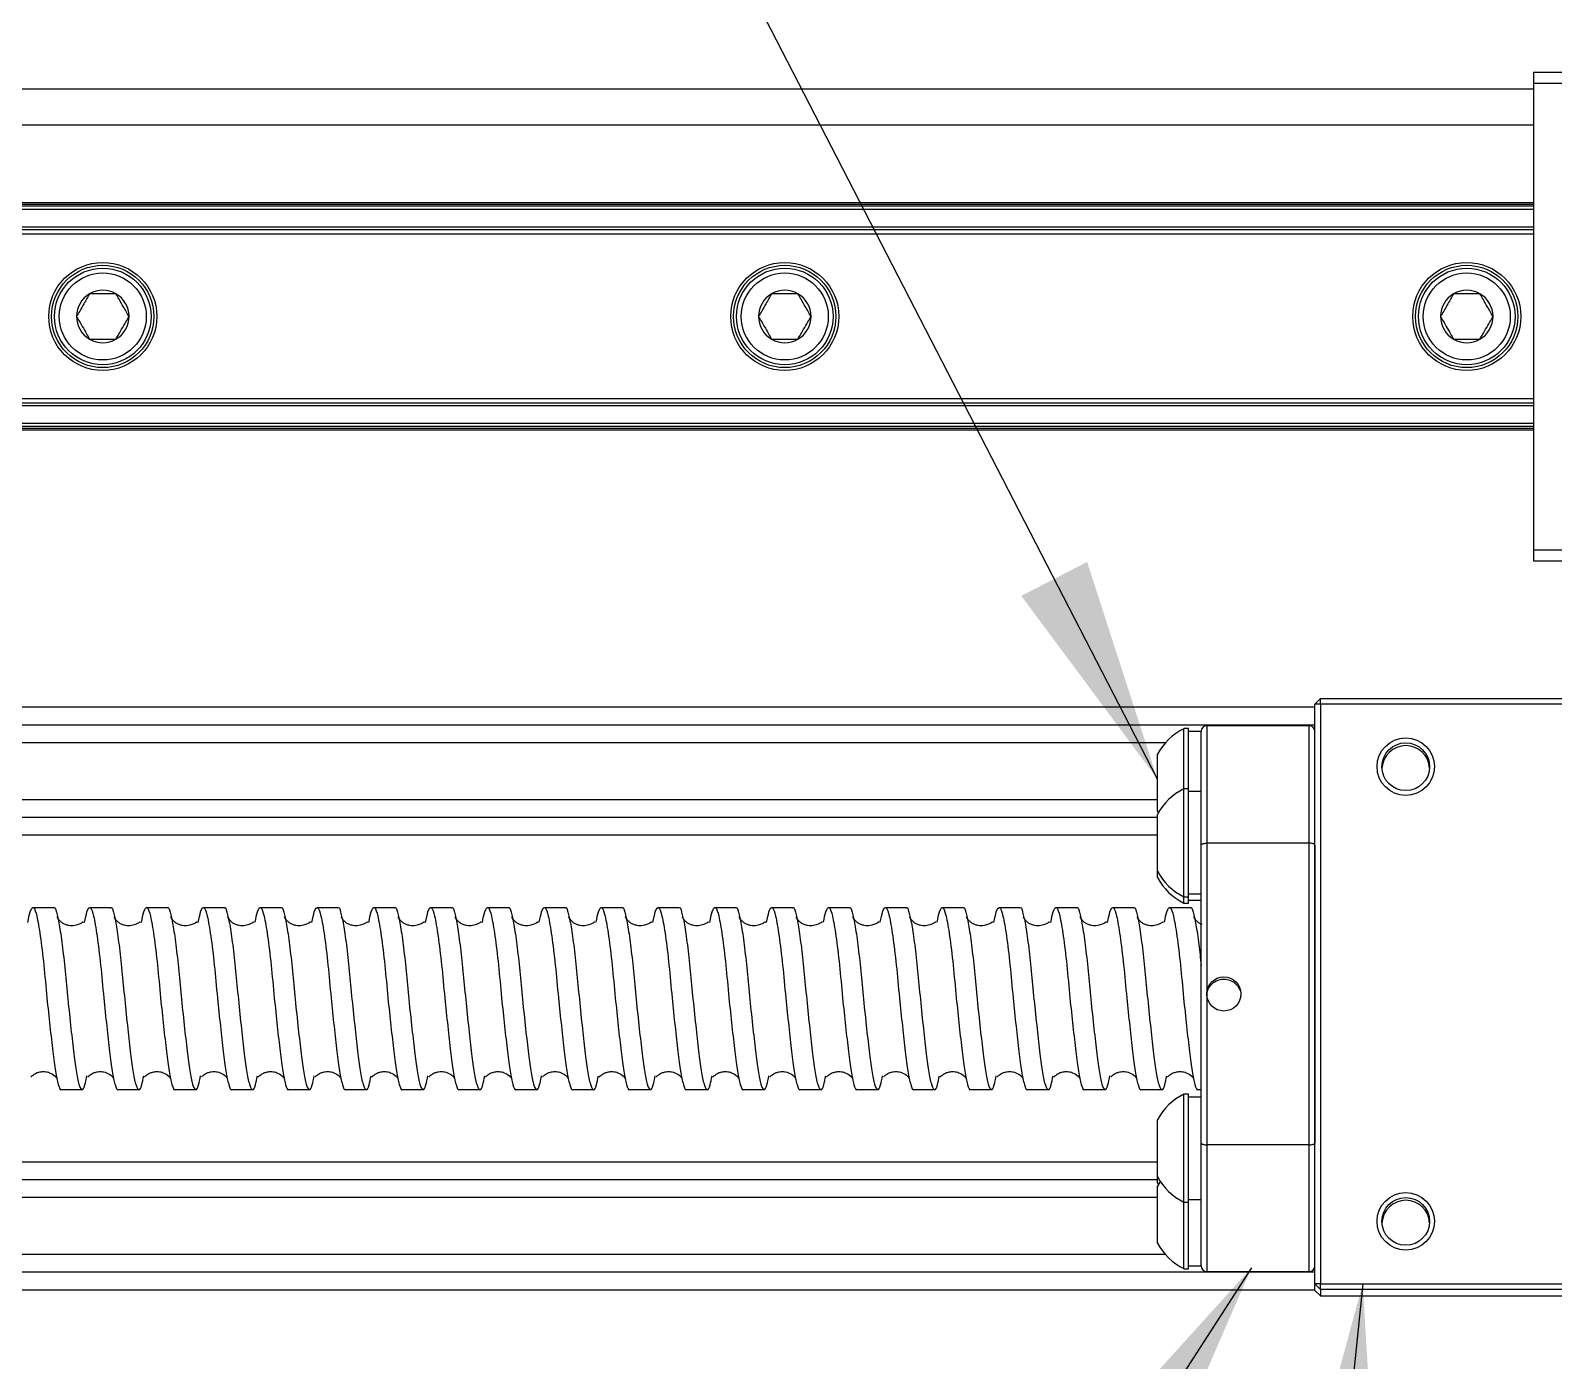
# Model space of a CAD drawing. Header units: millimetres. Extents: x 0 to 279, y 0 to 216.
# Drawn here: x 96.57 to 118.9, y 164.62 to 184.11 of the extents above; entities that cross this region are included whole.
import ezdxf

# ---------------------------------------------------------------- set-up
doc = ezdxf.new("R2010")
doc.units = ezdxf.units.MM
doc.layers.add('DIM', color=1, linetype='Continuous')
doc.dimstyles.new('SLDDIMSTYLE0', dxfattribs={"dimtxt": 0.18, "dimasz": 3.302, "dimexe": 0, "dimexo": 0.0625, "dimgap": 0, "dimtad": 0, "dimtih": 1, "dimtoh": 1, "dimdec": 0, "dimrnd": 1e-09, "dimzin": 0, "dimdsep": 46, "dimtxsty": 'Standard', "dimsah": 1, "dimcen": 0.09, "dimadec": 0, "dimazin": 0, "dimtfac": 3.302, "dimtdec": 0, "dimtofl": 0, "dimtmove": 0, "dimatfit": 3, "dimfxl": 0, "dimfrac": 2, "dimtolj": 1, "dimtzin": 0, "dimarcsym": 0})

msp = doc.modelspace()

# ---------------------------------------------------------------- linework, layer by layer
at = {"color": 7, "linetype": 'Continuous', "lineweight": 25}
for p, q in [((118.613, 183.504), (118.613, 183.34)), ((118.613, 183.504), (119.196, 183.504)), ((118.613, 183.254), (74.299, 183.254)), ((118.613, 183.34), (118.613, 176.502)), ((118.613, 183.34), (119.196, 183.34)), ((118.613, 181.588), (74.299, 181.588)), ((118.613, 181.536), (74.299, 181.536)), ((118.613, 181.229), (74.299, 181.229)), ((118.613, 181.193), (74.299, 181.193)), ((118.613, 181.127), (74.299, 181.127)), ((118.613, 178.715), (74.299, 178.715)), ((118.613, 178.649), (74.299, 178.649)), ((118.613, 178.613), (74.299, 178.613)), ((118.613, 178.306), (74.299, 178.306)), ((118.613, 178.254), (74.299, 178.254)), ((118.613, 176.502), (119.196, 176.502)), ((118.613, 176.502), (118.613, 176.338)), ((118.613, 176.338), (119.196, 176.338)), ((115.488, 174.321), (115.404, 174.237)), ((115.488, 174.239), (115.404, 174.237)), ((115.404, 165.739), (115.404, 174.237)), ((115.488, 174.239), (115.488, 174.321)), ((115.488, 174.321), (121.988, 174.321)), ((121.988, 174.239), (115.488, 174.239)), ((115.488, 174.239), (115.488, 165.741)), ((115.404, 173.931), (74.299, 173.931)), ((113.554, 173.879), (113.486, 173.879)), ((113.486, 172.998), (113.486, 173.879)), ((113.554, 172.998), (113.554, 173.879)), ((113.738, 173.837), (113.554, 173.837)), ((113.738, 172.173), (113.738, 173.838)), ((115.321, 173.921), (113.821, 173.921)), ((113.096, 172.67), (113.096, 173.504)), ((113.554, 172.998), (113.486, 172.998)), ((113.486, 171.414), (113.486, 172.998)), ((113.554, 171.414), (113.554, 172.998)), ((113.738, 172.956), (113.554, 172.956)), ((113.096, 172.67), (113.109, 172.647)), ((113.096, 172.578), (74.299, 172.578)), ((113.096, 171.789), (113.096, 172.623)), ((113.821, 172.2), (113.821, 169.99)), ((115.321, 172.2), (113.821, 172.2)), ((115.321, 167.779), (115.321, 172.2)), ((113.738, 167.803), (113.738, 172.173)), ((115.404, 172.173), (115.404, 167.803)), ((113.096, 171.697), (113.096, 171.789)), ((113.486, 171.414), (113.554, 171.414)), ((113.486, 171.322), (113.486, 171.414)), ((113.486, 171.322), (113.554, 171.322)), ((113.554, 171.456), (113.738, 171.456)), ((113.554, 171.322), (113.554, 171.414)), ((113.554, 171.364), (113.738, 171.364)), ((96.913, 171.254), (96.609, 171.254)), ((97.746, 171.254), (97.442, 171.254)), ((98.58, 171.254), (98.275, 171.254)), ((99.413, 171.254), (99.109, 171.254)), ((100.246, 171.254), (99.942, 171.254)), ((101.08, 171.254), (100.775, 171.254)), ((101.913, 171.254), (101.609, 171.254)), ((102.746, 171.254), (102.442, 171.254)), ((103.58, 171.254), (103.275, 171.254)), ((104.413, 171.254), (104.109, 171.254)), ((105.246, 171.254), (104.942, 171.254)), ((106.08, 171.254), (105.775, 171.254)), ((106.913, 171.254), (106.609, 171.254)), ((107.746, 171.254), (107.442, 171.254)), ((108.58, 171.254), (108.275, 171.254)), ((109.413, 171.254), (109.109, 171.254)), ((110.246, 171.254), (109.942, 171.254)), ((111.08, 171.254), (110.775, 171.254)), ((111.913, 171.254), (111.609, 171.254)), ((112.746, 171.254), (112.442, 171.254)), ((113.58, 171.254), (113.275, 171.254)), ((113.821, 169.99), (113.821, 167.779)), ((97.026, 168.588), (97.33, 168.588)), ((97.859, 168.588), (98.163, 168.588)), ((98.692, 168.588), (98.996, 168.588)), ((99.526, 168.588), (99.83, 168.588)), ((100.359, 168.588), (100.663, 168.588)), ((101.192, 168.588), (101.496, 168.588)), ((102.026, 168.588), (102.33, 168.588)), ((102.859, 168.588), (103.163, 168.588)), ((103.692, 168.588), (103.996, 168.588)), ((104.526, 168.588), (104.83, 168.588)), ((105.359, 168.588), (105.663, 168.588)), ((106.192, 168.588), (106.496, 168.588)), ((107.026, 168.588), (107.33, 168.588)), ((107.859, 168.588), (108.163, 168.588)), ((108.692, 168.588), (108.996, 168.588)), ((109.526, 168.588), (109.83, 168.588)), ((110.359, 168.588), (110.663, 168.588)), ((111.192, 168.588), (111.496, 168.588)), ((112.026, 168.588), (112.33, 168.588)), ((112.859, 168.588), (113.163, 168.588)), ((113.554, 168.52), (113.486, 168.52)), ((113.486, 166.937), (113.486, 168.52)), ((113.554, 166.937), (113.554, 168.52)), ((113.738, 168.479), (113.554, 168.479)), ((113.692, 168.588), (113.738, 168.588)), ((113.096, 167.312), (113.096, 168.145)), ((113.738, 166.004), (113.738, 167.803)), ((115.321, 167.779), (113.821, 167.779)), ((113.096, 167.22), (113.096, 167.312)), ((113.096, 167.264), (74.299, 167.264)), ((113.096, 167.22), (113.109, 167.196)), ((113.096, 166.338), (113.096, 167.172)), ((113.486, 166.937), (113.554, 166.937)), ((113.486, 165.963), (113.486, 166.937)), ((113.554, 166.979), (113.738, 166.979)), ((113.554, 165.963), (113.554, 166.937)), ((113.486, 165.963), (113.554, 165.963)), ((113.554, 166.005), (113.738, 166.005)), ((115.404, 165.911), (74.299, 165.911)), ((113.821, 165.921), (115.321, 165.921)), ((115.488, 165.741), (115.404, 165.739)), ((115.488, 165.656), (115.404, 165.739)), ((115.404, 165.645), (115.404, 165.739)), ((115.488, 165.656), (115.488, 165.741)), ((115.488, 165.741), (121.988, 165.741)), ((115.488, 165.563), (115.404, 165.645)), ((121.988, 165.656), (115.488, 165.656)), ((115.488, 165.656), (115.488, 165.563)), ((115.488, 165.563), (121.988, 165.563))]:
    msp.add_line(p, q, dxfattribs=at)
at = {"color": 8, "linetype": 'Continuous', "lineweight": 25}
for p, q in [((118.613, 182.726), (74.299, 182.726)), ((118.613, 181.563), (74.299, 181.563)), ((118.613, 181.491), (74.299, 181.491)), ((118.613, 178.351), (74.299, 178.351)), ((118.613, 178.279), (74.299, 178.279)), ((115.404, 174.193), (74.299, 174.193)), ((113.821, 173.921), (113.821, 172.2)), ((115.321, 172.2), (115.321, 173.921)), ((113.214, 173.672), (74.299, 173.672)), ((113.096, 172.837), (74.299, 172.837)), ((113.096, 172.316), (74.299, 172.316)), ((113.821, 167.779), (113.821, 165.921)), ((115.321, 165.921), (115.321, 167.779)), ((113.096, 167.526), (74.299, 167.526)), ((113.096, 167.005), (74.299, 167.005)), ((113.214, 166.17), (74.299, 166.17)), ((115.404, 165.649), (74.299, 165.649))]:
    msp.add_line(p, q, dxfattribs=at)
at = {"color": 7, "linetype": 'Continuous', "lineweight": 25, "flags": 128}
msp.add_lwpolyline([(113.138, 167.242), (113.131, 167.231), (113.096, 167.172)], dxfattribs=at)
at = {"color": 7, "linetype": 'Continuous', "lineweight": 25}
for centre, radius in [((97.632, 179.921), 0.792), ((97.632, 179.921), 0.75), ((107.632, 179.921), 0.792), ((107.632, 179.921), 0.75), ((117.632, 179.921), 0.792), ((117.632, 179.921), 0.75), ((97.632, 179.921), 0.708), ((97.632, 179.921), 0.638), ((107.632, 179.921), 0.708), ((107.632, 179.921), 0.638), ((117.632, 179.921), 0.708), ((117.632, 179.921), 0.638), ((116.738, 173.322), 0.421), ((116.738, 173.321), 0.35), ((114.071, 169.99), 0.25), ((116.738, 166.657), 0.421), ((116.738, 166.656), 0.35)]:
    msp.add_circle(centre, radius, dxfattribs=at)
for centre, radius, start, end in [((97.632, 179.921), 0.385, 120, 180), ((97.632, 179.921), 0.385, 60, 120), ((97.632, 179.921), 0.385, 0, 60), ((107.632, 179.921), 0.385, 120, 180), ((107.632, 179.921), 0.385, 60, 120), ((107.632, 179.921), 0.385, 0, 60), ((117.632, 179.921), 0.385, 120, 180), ((117.632, 179.921), 0.385, 60, 120), ((117.632, 179.921), 0.385, 0, 60), ((97.632, 179.921), 0.385, 180, 240), ((97.632, 179.921), 0.385, 300, 0), ((107.632, 179.921), 0.385, 180, 240), ((107.632, 179.921), 0.385, 300, 0), ((117.632, 179.921), 0.385, 180, 240), ((117.632, 179.921), 0.385, 300, 0), ((97.632, 179.921), 0.385, 240, 300), ((107.632, 179.921), 0.385, 240, 300), ((117.632, 179.921), 0.385, 240, 300), ((113.872, 173.087), 0.881, 116.0373, 151.7773), ((113.821, 173.838), 0.0833, 90, 180), ((115.321, 173.838), 0.0833, 0, 90), ((116.738, 173.28), 0.35, 3.3821, 176.6179), ((113.872, 172.206), 0.881, 116.0373, 151.7773), ((113.872, 172.206), 0.881, 208.2227, 243.9627), ((113.872, 172.114), 0.881, 208.2227, 243.9627), ((113.872, 167.729), 0.881, 116.0373, 151.7773), ((113.872, 167.729), 0.881, 208.2227, 243.9627), ((116.738, 166.615), 0.35, 3.3821, 176.6179), ((113.872, 166.755), 0.881, 208.2227, 243.9627), ((113.821, 166.004), 0.0833, 180, 270), ((115.321, 166.004), 0.0833, 270, 360)]:
    msp.add_arc(centre, radius, start, end, dxfattribs=at)
for points, knots in [([(97.44, 180.254), (97.412, 180.207), (97.365, 180.125), (97.297, 180.006), (97.262, 179.947), (97.247, 179.921)], [0, 0, 0, 0, 0.439122, 0.751371, 1, 1, 1, 1]), ([(97.825, 180.254), (97.803, 180.254), (97.741, 180.254), (97.628, 180.254), (97.518, 180.254), (97.459, 180.254), (97.44, 180.254)], [0, 0, 0, 0, 0.180942, 0.506293, 0.843975, 1, 1, 1, 1]), ([(98.017, 179.921), (97.99, 179.969), (97.942, 180.05), (97.874, 180.169), (97.84, 180.228), (97.825, 180.254)], [0, 0, 0, 0, 0.439122, 0.751371, 1, 1, 1, 1]), ([(107.44, 180.254), (107.412, 180.207), (107.365, 180.125), (107.297, 180.006), (107.262, 179.947), (107.247, 179.921)], [0, 0, 0, 0, 0.439122, 0.751371, 1, 1, 1, 1]), ([(107.825, 180.254), (107.803, 180.254), (107.741, 180.254), (107.628, 180.254), (107.518, 180.254), (107.459, 180.254), (107.44, 180.254)], [0, 0, 0, 0, 0.180942, 0.506293, 0.843975, 1, 1, 1, 1]), ([(108.017, 179.921), (107.99, 179.969), (107.942, 180.05), (107.874, 180.169), (107.84, 180.228), (107.825, 180.254)], [0, 0, 0, 0, 0.439122, 0.751371, 1, 1, 1, 1]), ([(117.44, 180.254), (117.412, 180.207), (117.365, 180.125), (117.297, 180.006), (117.262, 179.947), (117.247, 179.921)], [0, 0, 0, 0, 0.439122, 0.751371, 1, 1, 1, 1]), ([(117.825, 180.254), (117.803, 180.254), (117.741, 180.254), (117.628, 180.254), (117.518, 180.254), (117.459, 180.254), (117.44, 180.254)], [0, 0, 0, 0, 0.180942, 0.506293, 0.843975, 1, 1, 1, 1]), ([(118.017, 179.921), (117.99, 179.969), (117.942, 180.05), (117.874, 180.169), (117.84, 180.228), (117.825, 180.254)], [0, 0, 0, 0, 0.439122, 0.751371, 1, 1, 1, 1]), ([(97.247, 179.921), (97.275, 179.873), (97.322, 179.792), (97.391, 179.673), (97.425, 179.614), (97.44, 179.588)], [0, 0, 0, 0, 0.439122, 0.751371, 1, 1, 1, 1]), ([(97.825, 179.588), (97.852, 179.635), (97.899, 179.717), (97.968, 179.836), (98.002, 179.895), (98.017, 179.921)], [0, 0, 0, 0, 0.439122, 0.751371, 1, 1, 1, 1]), ([(107.247, 179.921), (107.275, 179.873), (107.322, 179.792), (107.391, 179.673), (107.425, 179.614), (107.44, 179.588)], [0, 0, 0, 0, 0.439122, 0.751371, 1, 1, 1, 1]), ([(107.825, 179.588), (107.852, 179.635), (107.899, 179.717), (107.968, 179.836), (108.002, 179.895), (108.017, 179.921)], [0, 0, 0, 0, 0.439122, 0.751371, 1, 1, 1, 1]), ([(117.247, 179.921), (117.275, 179.873), (117.322, 179.792), (117.391, 179.673), (117.425, 179.614), (117.44, 179.588)], [0, 0, 0, 0, 0.439122, 0.751371, 1, 1, 1, 1]), ([(117.825, 179.588), (117.852, 179.635), (117.899, 179.717), (117.968, 179.836), (118.002, 179.895), (118.017, 179.921)], [0, 0, 0, 0, 0.439122, 0.751371, 1, 1, 1, 1]), ([(97.44, 179.588), (97.459, 179.588), (97.518, 179.588), (97.628, 179.588), (97.741, 179.588), (97.803, 179.588), (97.825, 179.588)], [0, 0, 0, 0, 0.156025, 0.493707, 0.819058, 1, 1, 1, 1]), ([(107.44, 179.588), (107.459, 179.588), (107.518, 179.588), (107.628, 179.588), (107.741, 179.588), (107.803, 179.588), (107.825, 179.588)], [0, 0, 0, 0, 0.156025, 0.493707, 0.819058, 1, 1, 1, 1]), ([(117.44, 179.588), (117.459, 179.588), (117.518, 179.588), (117.628, 179.588), (117.741, 179.588), (117.803, 179.588), (117.825, 179.588)], [0, 0, 0, 0, 0.156025, 0.493707, 0.819058, 1, 1, 1, 1]), ([(113.738, 172.173), (113.738, 172.174), (113.738, 172.176), (113.74, 172.181), (113.751, 172.189), (113.77, 172.195), (113.794, 172.2), (113.812, 172.2), (113.821, 172.2)], [0, 0, 0, 0, 0.007484, 0.171495, 0.386744, 0.593602, 0.796735, 1, 1, 1, 1]), ([(115.404, 172.173), (115.404, 172.174), (115.404, 172.176), (115.402, 172.181), (115.391, 172.189), (115.373, 172.195), (115.348, 172.2), (115.33, 172.2), (115.321, 172.2)], [0, 0, 0, 0, 0.007484, 0.171495, 0.386744, 0.593602, 0.796735, 1, 1, 1, 1]), ([(96.532, 171.039), (96.544, 171.097), (96.572, 171.24), (96.62, 171.279), (96.664, 171.155), (96.716, 170.857), (96.768, 170.428), (96.81, 169.955), (96.857, 169.513), (96.9, 169.14), (96.937, 168.838), (96.979, 168.649), (97.011, 168.566), (97.025, 168.589), (97.026, 168.59)], [0, 0, 0, 0, 0.070357, 0.17222, 0.269956, 0.371207, 0.474134, 0.573458, 0.658314, 0.743013, 0.824301, 0.90809, 0.997344, 1, 1, 1, 1]), ([(96.913, 171.252), (96.914, 171.253), (96.928, 171.274), (96.953, 171.199), (96.993, 171.022), (97.038, 170.719), (97.08, 170.337), (97.12, 169.905), (97.165, 169.48), (97.208, 169.106), (97.245, 168.817), (97.287, 168.629), (97.332, 168.568), (97.366, 168.619), (97.39, 168.741), (97.399, 168.79)], [0, 0, 0, 0, 0.003424, 0.085948, 0.169148, 0.254933, 0.342981, 0.428868, 0.518377, 0.603336, 0.685003, 0.769612, 0.855299, 0.941726, 1, 1, 1, 1]), ([(97.348, 171.038), (97.348, 171.039), (97.346, 171.045), (97.33, 171.035), (97.299, 171.018), (97.259, 171.002), (97.222, 170.992), (97.178, 170.988), (97.129, 170.992), (97.08, 171.007), (97.037, 171.031), (97.004, 171.06), (96.969, 171.103), (96.965, 171.114), (96.963, 171.122)], [0, 0, 0, 0, 0.031743, 0.153714, 0.26991, 0.325158, 0.378742, 0.432426, 0.487382, 0.545636, 0.611184, 0.687137, 0.776184, 1, 1, 1, 1]), ([(97.366, 171.039), (97.377, 171.097), (97.405, 171.24), (97.453, 171.279), (97.497, 171.155), (97.549, 170.857), (97.601, 170.428), (97.644, 169.955), (97.69, 169.513), (97.733, 169.14), (97.77, 168.838), (97.812, 168.649), (97.844, 168.566), (97.858, 168.589), (97.859, 168.59)], [0, 0, 0, 0, 0.070357, 0.17222, 0.269956, 0.371207, 0.474134, 0.573458, 0.658314, 0.743013, 0.824301, 0.90809, 0.997344, 1, 1, 1, 1]), ([(97.746, 171.252), (97.747, 171.253), (97.762, 171.274), (97.787, 171.199), (97.827, 171.022), (97.871, 170.719), (97.914, 170.337), (97.953, 169.905), (97.998, 169.48), (98.041, 169.106), (98.078, 168.817), (98.12, 168.629), (98.165, 168.568), (98.2, 168.619), (98.223, 168.741), (98.233, 168.79)], [0, 0, 0, 0, 0.003424, 0.085948, 0.169148, 0.254933, 0.342981, 0.428868, 0.518377, 0.603336, 0.685003, 0.769612, 0.855299, 0.941726, 1, 1, 1, 1]), ([(98.181, 171.038), (98.181, 171.039), (98.179, 171.045), (98.163, 171.035), (98.132, 171.018), (98.093, 171.002), (98.055, 170.992), (98.012, 170.988), (97.962, 170.992), (97.913, 171.007), (97.871, 171.031), (97.837, 171.06), (97.803, 171.103), (97.799, 171.114), (97.796, 171.122)], [0, 0, 0, 0, 0.031743, 0.153714, 0.26991, 0.325158, 0.378742, 0.432426, 0.487382, 0.545636, 0.611184, 0.687137, 0.776184, 1, 1, 1, 1]), ([(98.199, 171.039), (98.21, 171.097), (98.239, 171.24), (98.287, 171.279), (98.331, 171.155), (98.383, 170.857), (98.435, 170.428), (98.477, 169.955), (98.523, 169.513), (98.567, 169.14), (98.604, 168.838), (98.646, 168.649), (98.677, 168.566), (98.692, 168.589), (98.692, 168.59)], [0, 0, 0, 0, 0.070357, 0.17222, 0.269956, 0.371207, 0.474134, 0.573458, 0.658314, 0.743013, 0.824301, 0.90809, 0.997344, 1, 1, 1, 1]), ([(98.58, 171.252), (98.58, 171.253), (98.595, 171.274), (98.62, 171.199), (98.66, 171.022), (98.705, 170.719), (98.747, 170.337), (98.786, 169.905), (98.831, 169.48), (98.875, 169.106), (98.911, 168.817), (98.954, 168.629), (98.998, 168.568), (99.033, 168.619), (99.056, 168.741), (99.066, 168.79)], [0, 0, 0, 0, 0.0034244, 0.0859477, 0.1691478, 0.2549331, 0.3429808, 0.4288684, 0.518377, 0.6033358, 0.6850027, 0.7696123, 0.8552987, 0.9417258, 1, 1, 1, 1]), ([(99.015, 171.038), (99.014, 171.039), (99.012, 171.045), (98.996, 171.035), (98.966, 171.018), (98.926, 171.002), (98.889, 170.992), (98.845, 170.988), (98.796, 170.992), (98.746, 171.007), (98.704, 171.031), (98.67, 171.06), (98.636, 171.103), (98.632, 171.114), (98.629, 171.122)], [0, 0, 0, 0, 0.031743, 0.153714, 0.26991, 0.325158, 0.378742, 0.432426, 0.487382, 0.545636, 0.611184, 0.687137, 0.776184, 1, 1, 1, 1]), ([(99.032, 171.039), (99.044, 171.097), (99.072, 171.24), (99.12, 171.279), (99.164, 171.155), (99.216, 170.857), (99.268, 170.428), (99.31, 169.955), (99.357, 169.513), (99.4, 169.14), (99.437, 168.838), (99.479, 168.649), (99.511, 168.566), (99.525, 168.589), (99.526, 168.59)], [0, 0, 0, 0, 0.070357, 0.17222, 0.269956, 0.371207, 0.474134, 0.573458, 0.658314, 0.743013, 0.824301, 0.90809, 0.997344, 1, 1, 1, 1]), ([(99.413, 171.252), (99.414, 171.253), (99.428, 171.274), (99.453, 171.199), (99.493, 171.022), (99.538, 170.719), (99.58, 170.337), (99.62, 169.905), (99.665, 169.48), (99.708, 169.106), (99.745, 168.817), (99.787, 168.629), (99.832, 168.568), (99.866, 168.619), (99.89, 168.741), (99.899, 168.79)], [0, 0, 0, 0, 0.0034244, 0.0859477, 0.1691478, 0.2549331, 0.3429808, 0.4288684, 0.518377, 0.6033358, 0.6850027, 0.7696123, 0.8552987, 0.9417258, 1, 1, 1, 1]), ([(99.848, 171.038), (99.848, 171.039), (99.846, 171.045), (99.83, 171.035), (99.799, 171.018), (99.759, 171.002), (99.722, 170.992), (99.678, 170.988), (99.629, 170.992), (99.58, 171.007), (99.537, 171.031), (99.504, 171.06), (99.469, 171.103), (99.465, 171.114), (99.463, 171.122)], [0, 0, 0, 0, 0.0317431, 0.153714, 0.26991, 0.3251576, 0.3787424, 0.4324263, 0.4873818, 0.5456357, 0.6111844, 0.6871371, 0.7761836, 1, 1, 1, 1]), ([(99.866, 171.042), (99.878, 171.099), (99.906, 171.24), (99.953, 171.279), (99.997, 171.155), (100.049, 170.857), (100.101, 170.428), (100.144, 169.955), (100.19, 169.513), (100.233, 169.14), (100.27, 168.838), (100.312, 168.649), (100.344, 168.566), (100.358, 168.589), (100.359, 168.59)], [0, 0, 0, 0, 0.0688262, 0.1708568, 0.268754, 0.3701721, 0.4732679, 0.572756, 0.6577516, 0.7425898, 0.8240119, 0.9079387, 0.9973392, 1, 1, 1, 1]), ([(100.246, 171.252), (100.247, 171.253), (100.262, 171.274), (100.287, 171.199), (100.327, 171.022), (100.371, 170.719), (100.414, 170.337), (100.453, 169.905), (100.498, 169.48), (100.541, 169.106), (100.578, 168.817), (100.62, 168.629), (100.665, 168.568), (100.7, 168.619), (100.723, 168.741), (100.733, 168.79)], [0, 0, 0, 0, 0.003424, 0.085948, 0.169148, 0.254933, 0.342981, 0.428868, 0.518377, 0.603336, 0.685003, 0.769612, 0.855299, 0.941726, 1, 1, 1, 1]), ([(100.681, 171.038), (100.681, 171.039), (100.679, 171.045), (100.663, 171.035), (100.632, 171.018), (100.593, 171.002), (100.555, 170.992), (100.512, 170.988), (100.462, 170.992), (100.413, 171.007), (100.371, 171.031), (100.337, 171.06), (100.303, 171.103), (100.299, 171.114), (100.296, 171.122)], [0, 0, 0, 0, 0.031743, 0.153714, 0.26991, 0.325158, 0.378742, 0.432426, 0.487382, 0.545636, 0.611184, 0.687137, 0.776184, 1, 1, 1, 1]), ([(100.699, 171.039), (100.71, 171.097), (100.739, 171.24), (100.787, 171.279), (100.831, 171.155), (100.883, 170.857), (100.935, 170.428), (100.977, 169.955), (101.023, 169.513), (101.067, 169.14), (101.104, 168.838), (101.146, 168.649), (101.177, 168.566), (101.192, 168.589), (101.192, 168.59)], [0, 0, 0, 0, 0.0703568, 0.1722196, 0.2699559, 0.3712074, 0.4741337, 0.5734583, 0.6583141, 0.7430129, 0.8243011, 0.90809, 0.9973435, 1, 1, 1, 1]), ([(101.08, 171.252), (101.08, 171.253), (101.095, 171.274), (101.12, 171.199), (101.16, 171.022), (101.205, 170.719), (101.247, 170.337), (101.286, 169.905), (101.331, 169.48), (101.375, 169.106), (101.411, 168.817), (101.454, 168.629), (101.498, 168.568), (101.533, 168.619), (101.556, 168.741), (101.566, 168.79)], [0, 0, 0, 0, 0.003424, 0.085948, 0.169148, 0.254933, 0.342981, 0.428868, 0.518377, 0.603336, 0.685003, 0.769612, 0.855299, 0.941726, 1, 1, 1, 1]), ([(101.515, 171.038), (101.514, 171.039), (101.512, 171.045), (101.496, 171.035), (101.466, 171.018), (101.426, 171.002), (101.389, 170.992), (101.345, 170.988), (101.296, 170.992), (101.246, 171.007), (101.204, 171.031), (101.17, 171.06), (101.136, 171.103), (101.132, 171.114), (101.129, 171.122)], [0, 0, 0, 0, 0.031743, 0.153714, 0.26991, 0.325158, 0.378742, 0.432426, 0.487382, 0.545636, 0.611184, 0.687137, 0.776184, 1, 1, 1, 1]), ([(101.532, 171.039), (101.544, 171.097), (101.572, 171.24), (101.62, 171.279), (101.664, 171.155), (101.716, 170.857), (101.768, 170.428), (101.81, 169.955), (101.857, 169.513), (101.9, 169.14), (101.937, 168.838), (101.979, 168.649), (102.011, 168.566), (102.025, 168.589), (102.026, 168.59)], [0, 0, 0, 0, 0.0703568, 0.1722196, 0.2699559, 0.3712074, 0.4741337, 0.5734583, 0.6583141, 0.7430129, 0.8243011, 0.90809, 0.9973435, 1, 1, 1, 1]), ([(101.913, 171.252), (101.914, 171.253), (101.928, 171.274), (101.953, 171.199), (101.993, 171.022), (102.038, 170.719), (102.08, 170.337), (102.12, 169.905), (102.165, 169.48), (102.208, 169.106), (102.245, 168.817), (102.287, 168.629), (102.332, 168.568), (102.366, 168.619), (102.39, 168.741), (102.399, 168.79)], [0, 0, 0, 0, 0.003424, 0.085948, 0.169148, 0.254933, 0.342981, 0.428868, 0.518377, 0.603336, 0.685003, 0.769612, 0.855299, 0.941726, 1, 1, 1, 1]), ([(102.348, 171.038), (102.348, 171.039), (102.346, 171.045), (102.33, 171.035), (102.299, 171.018), (102.259, 171.002), (102.222, 170.992), (102.178, 170.988), (102.129, 170.992), (102.08, 171.007), (102.037, 171.031), (102.004, 171.06), (101.969, 171.103), (101.965, 171.114), (101.963, 171.122)], [0, 0, 0, 0, 0.031743, 0.153714, 0.26991, 0.325158, 0.378742, 0.432426, 0.487382, 0.545636, 0.611184, 0.687137, 0.776184, 1, 1, 1, 1]), ([(102.366, 171.039), (102.377, 171.097), (102.405, 171.24), (102.453, 171.279), (102.497, 171.155), (102.549, 170.857), (102.601, 170.428), (102.644, 169.955), (102.69, 169.513), (102.733, 169.14), (102.77, 168.838), (102.812, 168.649), (102.844, 168.566), (102.858, 168.589), (102.859, 168.59)], [0, 0, 0, 0, 0.0703568, 0.1722196, 0.2699559, 0.3712074, 0.4741337, 0.5734583, 0.6583141, 0.7430129, 0.8243011, 0.90809, 0.9973435, 1, 1, 1, 1]), ([(102.746, 171.252), (102.747, 171.253), (102.762, 171.274), (102.787, 171.199), (102.827, 171.022), (102.871, 170.719), (102.914, 170.337), (102.953, 169.905), (102.998, 169.48), (103.041, 169.106), (103.078, 168.817), (103.12, 168.629), (103.165, 168.568), (103.2, 168.619), (103.223, 168.741), (103.233, 168.79)], [0, 0, 0, 0, 0.003424, 0.085948, 0.169148, 0.254933, 0.342981, 0.428868, 0.518377, 0.603336, 0.685003, 0.769612, 0.855299, 0.941726, 1, 1, 1, 1]), ([(103.181, 171.038), (103.181, 171.039), (103.179, 171.045), (103.163, 171.035), (103.132, 171.018), (103.093, 171.002), (103.055, 170.992), (103.012, 170.988), (102.962, 170.992), (102.913, 171.007), (102.871, 171.031), (102.837, 171.06), (102.803, 171.103), (102.799, 171.114), (102.796, 171.122)], [0, 0, 0, 0, 0.031743, 0.153714, 0.26991, 0.325158, 0.378742, 0.432426, 0.487382, 0.545636, 0.611184, 0.687137, 0.776184, 1, 1, 1, 1]), ([(103.199, 171.039), (103.21, 171.097), (103.239, 171.24), (103.287, 171.279), (103.331, 171.155), (103.383, 170.857), (103.435, 170.428), (103.477, 169.955), (103.523, 169.513), (103.567, 169.14), (103.604, 168.838), (103.646, 168.649), (103.677, 168.566), (103.692, 168.589), (103.692, 168.59)], [0, 0, 0, 0, 0.070357, 0.17222, 0.269956, 0.371207, 0.474134, 0.573458, 0.658314, 0.743013, 0.824301, 0.90809, 0.997344, 1, 1, 1, 1]), ([(103.58, 171.252), (103.58, 171.253), (103.595, 171.274), (103.62, 171.199), (103.66, 171.022), (103.705, 170.719), (103.747, 170.337), (103.786, 169.905), (103.831, 169.48), (103.875, 169.106), (103.911, 168.817), (103.954, 168.629), (103.998, 168.568), (104.033, 168.619), (104.056, 168.741), (104.066, 168.79)], [0, 0, 0, 0, 0.003424, 0.085948, 0.169148, 0.254933, 0.342981, 0.428868, 0.518377, 0.603336, 0.685003, 0.769612, 0.855299, 0.941726, 1, 1, 1, 1]), ([(104.015, 171.038), (104.014, 171.039), (104.012, 171.045), (103.996, 171.035), (103.966, 171.018), (103.926, 171.002), (103.889, 170.992), (103.845, 170.988), (103.796, 170.992), (103.746, 171.007), (103.704, 171.031), (103.67, 171.06), (103.636, 171.103), (103.632, 171.114), (103.629, 171.122)], [0, 0, 0, 0, 0.0317431, 0.153714, 0.26991, 0.3251576, 0.3787424, 0.4324263, 0.4873818, 0.5456357, 0.6111844, 0.6871371, 0.7761836, 1, 1, 1, 1]), ([(104.033, 171.042), (104.044, 171.099), (104.072, 171.24), (104.12, 171.279), (104.164, 171.155), (104.216, 170.857), (104.268, 170.428), (104.31, 169.955), (104.357, 169.513), (104.4, 169.14), (104.437, 168.838), (104.479, 168.649), (104.511, 168.566), (104.525, 168.589), (104.526, 168.59)], [0, 0, 0, 0, 0.0688262, 0.1708568, 0.268754, 0.3701721, 0.4732679, 0.572756, 0.6577516, 0.7425898, 0.8240119, 0.9079387, 0.9973392, 1, 1, 1, 1]), ([(104.413, 171.252), (104.414, 171.253), (104.428, 171.274), (104.453, 171.199), (104.493, 171.022), (104.538, 170.719), (104.58, 170.337), (104.62, 169.905), (104.665, 169.48), (104.708, 169.106), (104.745, 168.817), (104.787, 168.629), (104.832, 168.568), (104.866, 168.619), (104.89, 168.741), (104.899, 168.79)], [0, 0, 0, 0, 0.003424, 0.085948, 0.169148, 0.254933, 0.342981, 0.428868, 0.518377, 0.603336, 0.685003, 0.769612, 0.855299, 0.941726, 1, 1, 1, 1]), ([(104.848, 171.038), (104.848, 171.039), (104.846, 171.045), (104.83, 171.035), (104.799, 171.018), (104.759, 171.002), (104.722, 170.992), (104.678, 170.988), (104.629, 170.992), (104.58, 171.007), (104.537, 171.031), (104.504, 171.06), (104.469, 171.103), (104.465, 171.114), (104.463, 171.122)], [0, 0, 0, 0, 0.031743, 0.153714, 0.26991, 0.325158, 0.378742, 0.432426, 0.487382, 0.545636, 0.611184, 0.687137, 0.776184, 1, 1, 1, 1]), ([(104.866, 171.042), (104.878, 171.099), (104.906, 171.24), (104.953, 171.279), (104.997, 171.155), (105.049, 170.857), (105.101, 170.428), (105.144, 169.955), (105.19, 169.513), (105.233, 169.14), (105.27, 168.838), (105.312, 168.649), (105.344, 168.566), (105.358, 168.589), (105.359, 168.59)], [0, 0, 0, 0, 0.068826, 0.170857, 0.268754, 0.370172, 0.473268, 0.572756, 0.657752, 0.74259, 0.824012, 0.907939, 0.997339, 1, 1, 1, 1]), ([(105.246, 171.252), (105.247, 171.253), (105.262, 171.274), (105.287, 171.199), (105.327, 171.022), (105.371, 170.719), (105.414, 170.337), (105.453, 169.905), (105.498, 169.48), (105.541, 169.106), (105.578, 168.817), (105.62, 168.629), (105.665, 168.568), (105.7, 168.619), (105.723, 168.741), (105.733, 168.79)], [0, 0, 0, 0, 0.003424, 0.085948, 0.169148, 0.254933, 0.342981, 0.428868, 0.518377, 0.603336, 0.685003, 0.769612, 0.855299, 0.941726, 1, 1, 1, 1]), ([(105.681, 171.038), (105.681, 171.039), (105.679, 171.045), (105.663, 171.035), (105.632, 171.018), (105.593, 171.002), (105.555, 170.992), (105.512, 170.988), (105.462, 170.992), (105.413, 171.007), (105.371, 171.031), (105.337, 171.06), (105.303, 171.103), (105.299, 171.114), (105.296, 171.122)], [0, 0, 0, 0, 0.031743, 0.153714, 0.26991, 0.325158, 0.378742, 0.432426, 0.487382, 0.545636, 0.611184, 0.687137, 0.776184, 1, 1, 1, 1]), ([(105.699, 171.039), (105.71, 171.097), (105.739, 171.24), (105.787, 171.279), (105.831, 171.155), (105.883, 170.857), (105.935, 170.428), (105.977, 169.955), (106.023, 169.513), (106.067, 169.14), (106.104, 168.838), (106.146, 168.649), (106.177, 168.566), (106.192, 168.589), (106.192, 168.59)], [0, 0, 0, 0, 0.070357, 0.17222, 0.269956, 0.371207, 0.474134, 0.573458, 0.658314, 0.743013, 0.824301, 0.90809, 0.997344, 1, 1, 1, 1]), ([(106.08, 171.252), (106.08, 171.253), (106.095, 171.274), (106.12, 171.199), (106.16, 171.022), (106.205, 170.719), (106.247, 170.337), (106.286, 169.905), (106.331, 169.48), (106.375, 169.106), (106.411, 168.817), (106.454, 168.629), (106.498, 168.568), (106.533, 168.619), (106.556, 168.741), (106.566, 168.79)], [0, 0, 0, 0, 0.003424, 0.085948, 0.169148, 0.254933, 0.342981, 0.428868, 0.518377, 0.603336, 0.685003, 0.769612, 0.855299, 0.941726, 1, 1, 1, 1]), ([(106.515, 171.038), (106.514, 171.039), (106.512, 171.045), (106.496, 171.035), (106.466, 171.018), (106.426, 171.002), (106.389, 170.992), (106.345, 170.988), (106.296, 170.992), (106.246, 171.007), (106.204, 171.031), (106.17, 171.06), (106.136, 171.103), (106.132, 171.114), (106.129, 171.122)], [0, 0, 0, 0, 0.0317431, 0.153714, 0.26991, 0.3251576, 0.3787424, 0.4324263, 0.4873818, 0.5456357, 0.6111844, 0.6871371, 0.7761836, 1, 1, 1, 1]), ([(106.532, 171.039), (106.544, 171.097), (106.572, 171.24), (106.62, 171.279), (106.664, 171.155), (106.716, 170.857), (106.768, 170.428), (106.81, 169.955), (106.857, 169.513), (106.9, 169.14), (106.937, 168.838), (106.979, 168.649), (107.011, 168.566), (107.025, 168.589), (107.026, 168.59)], [0, 0, 0, 0, 0.070357, 0.17222, 0.269956, 0.371207, 0.474134, 0.573458, 0.658314, 0.743013, 0.824301, 0.90809, 0.997344, 1, 1, 1, 1]), ([(106.913, 171.252), (106.914, 171.253), (106.928, 171.274), (106.953, 171.199), (106.993, 171.022), (107.038, 170.719), (107.08, 170.337), (107.12, 169.905), (107.165, 169.48), (107.208, 169.106), (107.245, 168.817), (107.287, 168.629), (107.332, 168.568), (107.366, 168.619), (107.39, 168.741), (107.399, 168.79)], [0, 0, 0, 0, 0.003424, 0.085948, 0.169148, 0.254933, 0.342981, 0.428868, 0.518377, 0.603336, 0.685003, 0.769612, 0.855299, 0.941726, 1, 1, 1, 1]), ([(107.348, 171.038), (107.348, 171.039), (107.346, 171.045), (107.33, 171.035), (107.299, 171.018), (107.259, 171.002), (107.222, 170.992), (107.178, 170.988), (107.129, 170.992), (107.08, 171.007), (107.037, 171.031), (107.004, 171.06), (106.969, 171.103), (106.965, 171.114), (106.963, 171.122)], [0, 0, 0, 0, 0.031743, 0.153714, 0.26991, 0.325158, 0.378742, 0.432426, 0.487382, 0.545636, 0.611184, 0.687137, 0.776184, 1, 1, 1, 1]), ([(107.366, 171.039), (107.377, 171.097), (107.405, 171.24), (107.453, 171.279), (107.497, 171.155), (107.549, 170.857), (107.601, 170.428), (107.644, 169.955), (107.69, 169.513), (107.733, 169.14), (107.77, 168.838), (107.812, 168.649), (107.844, 168.566), (107.858, 168.589), (107.859, 168.59)], [0, 0, 0, 0, 0.070357, 0.17222, 0.269956, 0.371207, 0.474134, 0.573458, 0.658314, 0.743013, 0.824301, 0.90809, 0.997344, 1, 1, 1, 1]), ([(107.746, 171.252), (107.747, 171.253), (107.762, 171.274), (107.787, 171.199), (107.827, 171.022), (107.871, 170.719), (107.914, 170.337), (107.953, 169.905), (107.998, 169.48), (108.041, 169.106), (108.078, 168.817), (108.12, 168.629), (108.165, 168.568), (108.2, 168.619), (108.223, 168.741), (108.233, 168.79)], [0, 0, 0, 0, 0.003424, 0.085948, 0.169148, 0.254933, 0.342981, 0.428868, 0.518377, 0.603336, 0.685003, 0.769612, 0.855299, 0.941726, 1, 1, 1, 1]), ([(108.181, 171.038), (108.181, 171.039), (108.179, 171.045), (108.163, 171.035), (108.132, 171.018), (108.093, 171.002), (108.055, 170.992), (108.012, 170.988), (107.962, 170.992), (107.913, 171.007), (107.871, 171.031), (107.837, 171.06), (107.803, 171.103), (107.799, 171.114), (107.796, 171.122)], [0, 0, 0, 0, 0.031743, 0.153714, 0.26991, 0.325158, 0.378742, 0.432426, 0.487382, 0.545636, 0.611184, 0.687137, 0.776184, 1, 1, 1, 1]), ([(108.2, 171.042), (108.211, 171.099), (108.239, 171.24), (108.287, 171.279), (108.331, 171.155), (108.383, 170.857), (108.435, 170.428), (108.477, 169.955), (108.523, 169.513), (108.567, 169.14), (108.604, 168.838), (108.646, 168.649), (108.677, 168.566), (108.692, 168.589), (108.692, 168.59)], [0, 0, 0, 0, 0.0688262, 0.1708568, 0.268754, 0.3701721, 0.4732679, 0.572756, 0.6577516, 0.7425898, 0.8240119, 0.9079387, 0.9973392, 1, 1, 1, 1]), ([(108.58, 171.252), (108.58, 171.253), (108.595, 171.274), (108.62, 171.199), (108.66, 171.022), (108.705, 170.719), (108.747, 170.337), (108.786, 169.905), (108.831, 169.48), (108.875, 169.106), (108.911, 168.817), (108.954, 168.629), (108.998, 168.568), (109.033, 168.619), (109.056, 168.741), (109.066, 168.79)], [0, 0, 0, 0, 0.003424, 0.085948, 0.169148, 0.254933, 0.342981, 0.428868, 0.518377, 0.603336, 0.685003, 0.769612, 0.855299, 0.941726, 1, 1, 1, 1]), ([(109.015, 171.038), (109.014, 171.039), (109.012, 171.045), (108.996, 171.035), (108.966, 171.018), (108.926, 171.002), (108.889, 170.992), (108.845, 170.988), (108.796, 170.992), (108.746, 171.007), (108.704, 171.031), (108.67, 171.06), (108.636, 171.103), (108.632, 171.114), (108.629, 171.122)], [0, 0, 0, 0, 0.031743, 0.153714, 0.26991, 0.325158, 0.378742, 0.432426, 0.487382, 0.545636, 0.611184, 0.687137, 0.776184, 1, 1, 1, 1]), ([(109.033, 171.042), (109.044, 171.099), (109.072, 171.24), (109.12, 171.279), (109.164, 171.155), (109.216, 170.857), (109.268, 170.428), (109.31, 169.955), (109.357, 169.513), (109.4, 169.14), (109.437, 168.838), (109.479, 168.649), (109.511, 168.566), (109.525, 168.589), (109.526, 168.59)], [0, 0, 0, 0, 0.068826, 0.170857, 0.268754, 0.370172, 0.473268, 0.572756, 0.657752, 0.74259, 0.824012, 0.907939, 0.997339, 1, 1, 1, 1]), ([(109.413, 171.252), (109.414, 171.253), (109.428, 171.274), (109.453, 171.199), (109.493, 171.022), (109.538, 170.719), (109.58, 170.337), (109.62, 169.905), (109.665, 169.48), (109.708, 169.106), (109.745, 168.817), (109.787, 168.629), (109.832, 168.568), (109.866, 168.619), (109.89, 168.741), (109.899, 168.79)], [0, 0, 0, 0, 0.003424, 0.085948, 0.169148, 0.254933, 0.342981, 0.428868, 0.518377, 0.603336, 0.685003, 0.769612, 0.855299, 0.941726, 1, 1, 1, 1]), ([(109.848, 171.038), (109.848, 171.039), (109.846, 171.045), (109.83, 171.035), (109.799, 171.018), (109.759, 171.002), (109.722, 170.992), (109.678, 170.988), (109.629, 170.992), (109.58, 171.007), (109.537, 171.031), (109.504, 171.06), (109.469, 171.103), (109.465, 171.114), (109.463, 171.122)], [0, 0, 0, 0, 0.031743, 0.153714, 0.26991, 0.325158, 0.378742, 0.432426, 0.487382, 0.545636, 0.611184, 0.687137, 0.776184, 1, 1, 1, 1]), ([(109.866, 171.042), (109.878, 171.099), (109.906, 171.24), (109.953, 171.279), (109.997, 171.155), (110.049, 170.857), (110.101, 170.428), (110.144, 169.955), (110.19, 169.513), (110.233, 169.14), (110.27, 168.838), (110.312, 168.649), (110.344, 168.566), (110.358, 168.589), (110.359, 168.59)], [0, 0, 0, 0, 0.068826, 0.170857, 0.268754, 0.370172, 0.473268, 0.572756, 0.657752, 0.74259, 0.824012, 0.907939, 0.997339, 1, 1, 1, 1]), ([(110.246, 171.252), (110.247, 171.253), (110.262, 171.274), (110.287, 171.199), (110.327, 171.022), (110.371, 170.719), (110.414, 170.337), (110.453, 169.905), (110.498, 169.48), (110.541, 169.106), (110.578, 168.817), (110.62, 168.629), (110.665, 168.568), (110.7, 168.619), (110.723, 168.741), (110.733, 168.79)], [0, 0, 0, 0, 0.003424, 0.085948, 0.169148, 0.254933, 0.342981, 0.428868, 0.518377, 0.603336, 0.685003, 0.769612, 0.855299, 0.941726, 1, 1, 1, 1]), ([(110.681, 171.038), (110.681, 171.039), (110.679, 171.045), (110.663, 171.035), (110.632, 171.018), (110.593, 171.002), (110.555, 170.992), (110.512, 170.988), (110.462, 170.992), (110.413, 171.007), (110.371, 171.031), (110.337, 171.06), (110.303, 171.103), (110.299, 171.114), (110.296, 171.122)], [0, 0, 0, 0, 0.031743, 0.153714, 0.26991, 0.325158, 0.378742, 0.432426, 0.487382, 0.545636, 0.611184, 0.687137, 0.776184, 1, 1, 1, 1]), ([(110.699, 171.039), (110.71, 171.097), (110.739, 171.24), (110.787, 171.279), (110.831, 171.155), (110.883, 170.857), (110.935, 170.428), (110.977, 169.955), (111.023, 169.513), (111.067, 169.14), (111.104, 168.838), (111.146, 168.649), (111.177, 168.566), (111.192, 168.589), (111.192, 168.59)], [0, 0, 0, 0, 0.070357, 0.17222, 0.269956, 0.371207, 0.474134, 0.573458, 0.658314, 0.743013, 0.824301, 0.90809, 0.997344, 1, 1, 1, 1]), ([(111.08, 171.252), (111.08, 171.253), (111.095, 171.274), (111.12, 171.199), (111.16, 171.022), (111.205, 170.719), (111.247, 170.337), (111.286, 169.905), (111.331, 169.48), (111.375, 169.106), (111.411, 168.817), (111.454, 168.629), (111.498, 168.568), (111.533, 168.619), (111.556, 168.741), (111.566, 168.79)], [0, 0, 0, 0, 0.003424, 0.085948, 0.169148, 0.254933, 0.342981, 0.428868, 0.518377, 0.603336, 0.685003, 0.769612, 0.855299, 0.941726, 1, 1, 1, 1]), ([(111.515, 171.038), (111.514, 171.039), (111.512, 171.045), (111.496, 171.035), (111.466, 171.018), (111.426, 171.002), (111.389, 170.992), (111.345, 170.988), (111.296, 170.992), (111.246, 171.007), (111.204, 171.031), (111.17, 171.06), (111.136, 171.103), (111.132, 171.114), (111.129, 171.122)], [0, 0, 0, 0, 0.031743, 0.153714, 0.26991, 0.325158, 0.378742, 0.432426, 0.487382, 0.545636, 0.611184, 0.687137, 0.776184, 1, 1, 1, 1]), ([(111.532, 171.039), (111.544, 171.097), (111.572, 171.24), (111.62, 171.279), (111.664, 171.155), (111.716, 170.857), (111.768, 170.428), (111.81, 169.955), (111.857, 169.513), (111.9, 169.14), (111.937, 168.838), (111.979, 168.649), (112.011, 168.566), (112.025, 168.589), (112.026, 168.59)], [0, 0, 0, 0, 0.070357, 0.17222, 0.269956, 0.371207, 0.474134, 0.573458, 0.658314, 0.743013, 0.824301, 0.90809, 0.997344, 1, 1, 1, 1]), ([(111.913, 171.252), (111.914, 171.253), (111.928, 171.274), (111.953, 171.199), (111.993, 171.022), (112.038, 170.719), (112.08, 170.337), (112.12, 169.905), (112.165, 169.48), (112.208, 169.106), (112.245, 168.817), (112.287, 168.629), (112.332, 168.568), (112.366, 168.619), (112.39, 168.741), (112.399, 168.79)], [0, 0, 0, 0, 0.0034244, 0.0859477, 0.1691478, 0.2549331, 0.3429808, 0.4288684, 0.518377, 0.6033358, 0.6850027, 0.7696123, 0.8552987, 0.9417258, 1, 1, 1, 1]), ([(112.348, 171.038), (112.348, 171.039), (112.346, 171.045), (112.33, 171.035), (112.299, 171.018), (112.259, 171.002), (112.222, 170.992), (112.178, 170.988), (112.129, 170.992), (112.08, 171.007), (112.037, 171.031), (112.004, 171.06), (111.969, 171.103), (111.965, 171.114), (111.963, 171.122)], [0, 0, 0, 0, 0.031743, 0.153714, 0.26991, 0.325158, 0.378742, 0.432426, 0.487382, 0.545636, 0.611184, 0.687137, 0.776184, 1, 1, 1, 1]), ([(112.366, 171.039), (112.377, 171.097), (112.405, 171.24), (112.453, 171.279), (112.497, 171.155), (112.549, 170.857), (112.601, 170.428), (112.644, 169.955), (112.69, 169.513), (112.733, 169.14), (112.77, 168.838), (112.812, 168.649), (112.844, 168.566), (112.858, 168.589), (112.859, 168.59)], [0, 0, 0, 0, 0.070357, 0.17222, 0.269956, 0.371207, 0.474134, 0.573458, 0.658314, 0.743013, 0.824301, 0.90809, 0.997344, 1, 1, 1, 1]), ([(112.746, 171.252), (112.747, 171.253), (112.762, 171.274), (112.787, 171.199), (112.827, 171.022), (112.871, 170.719), (112.914, 170.337), (112.953, 169.905), (112.998, 169.48), (113.041, 169.106), (113.078, 168.817), (113.12, 168.629), (113.165, 168.568), (113.2, 168.619), (113.223, 168.741), (113.233, 168.79)], [0, 0, 0, 0, 0.003424, 0.085948, 0.169148, 0.254933, 0.342981, 0.428868, 0.518377, 0.603336, 0.685003, 0.769612, 0.855299, 0.941726, 1, 1, 1, 1]), ([(113.181, 171.038), (113.181, 171.039), (113.179, 171.045), (113.163, 171.035), (113.132, 171.018), (113.093, 171.002), (113.055, 170.992), (113.012, 170.988), (112.962, 170.992), (112.913, 171.007), (112.871, 171.031), (112.837, 171.06), (112.803, 171.103), (112.799, 171.114), (112.796, 171.122)], [0, 0, 0, 0, 0.031743, 0.153714, 0.26991, 0.325158, 0.378742, 0.432426, 0.487382, 0.545636, 0.611184, 0.687137, 0.776184, 1, 1, 1, 1]), ([(113.2, 171.042), (113.211, 171.099), (113.239, 171.24), (113.287, 171.279), (113.331, 171.155), (113.383, 170.857), (113.435, 170.428), (113.477, 169.955), (113.523, 169.513), (113.567, 169.14), (113.604, 168.838), (113.646, 168.649), (113.677, 168.566), (113.692, 168.589), (113.692, 168.59)], [0, 0, 0, 0, 0.068826, 0.170857, 0.268754, 0.370172, 0.473268, 0.572756, 0.657752, 0.74259, 0.824012, 0.907939, 0.997339, 1, 1, 1, 1]), ([(113.58, 171.252), (113.58, 171.253), (113.595, 171.274), (113.62, 171.199), (113.66, 171.021), (113.702, 170.745), (113.727, 170.511), (113.738, 170.407)], [0, 0, 0, 0, 0.010554, 0.264902, 0.521336, 0.785738, 1, 1, 1, 1]), ([(113.754, 171.006), (113.753, 171.006), (113.734, 171.012), (113.705, 171.031), (113.67, 171.059), (113.636, 171.103), (113.632, 171.114), (113.629, 171.122)], [0, 0, 0, 0, 0.01165, 0.154234, 0.319449, 0.513146, 1, 1, 1, 1]), ([(113.821, 169.959), (113.824, 169.987), (113.829, 170.043), (113.872, 170.117), (113.935, 170.174), (114.014, 170.207), (114.099, 170.212), (114.181, 170.188), (114.251, 170.139), (114.299, 170.07), (114.322, 170.006), (114.319, 169.969), (114.318, 169.959)], [0, 0, 0, 0, 0.106719, 0.213414, 0.320722, 0.428456, 0.535515, 0.641851, 0.748543, 0.856111, 0.963717, 1, 1, 1, 1]), ([(96.578, 168.782), (96.579, 168.78), (96.581, 168.776), (96.6, 168.794), (96.624, 168.812), (96.663, 168.834), (96.715, 168.851), (96.782, 168.855), (96.864, 168.836), (96.92, 168.798), (96.95, 168.763), (96.958, 168.75), (96.957, 168.754), (96.956, 168.757)], [0, 0, 0, 0, 0.152825, 0.239803, 0.309786, 0.369094, 0.443711, 0.543908, 0.655705, 0.811143, 0.857396, 0.912287, 1, 1, 1, 1]), ([(97.411, 168.782), (97.413, 168.78), (97.415, 168.776), (97.434, 168.794), (97.457, 168.812), (97.497, 168.834), (97.549, 168.851), (97.615, 168.855), (97.697, 168.836), (97.753, 168.798), (97.784, 168.763), (97.792, 168.75), (97.79, 168.754), (97.79, 168.757)], [0, 0, 0, 0, 0.152825, 0.239803, 0.309786, 0.369094, 0.443711, 0.543908, 0.655705, 0.811143, 0.857396, 0.912287, 1, 1, 1, 1]), ([(98.245, 168.782), (98.246, 168.78), (98.248, 168.776), (98.267, 168.794), (98.29, 168.812), (98.33, 168.834), (98.382, 168.851), (98.448, 168.855), (98.531, 168.836), (98.586, 168.798), (98.617, 168.763), (98.625, 168.75), (98.624, 168.754), (98.623, 168.757)], [0, 0, 0, 0, 0.152825, 0.239803, 0.309786, 0.369094, 0.443711, 0.543908, 0.655705, 0.811143, 0.857396, 0.912287, 1, 1, 1, 1]), ([(99.078, 168.782), (99.079, 168.78), (99.081, 168.776), (99.1, 168.794), (99.124, 168.812), (99.163, 168.834), (99.215, 168.851), (99.282, 168.855), (99.364, 168.836), (99.42, 168.798), (99.45, 168.763), (99.458, 168.75), (99.457, 168.754), (99.456, 168.757)], [0, 0, 0, 0, 0.152825, 0.239803, 0.309786, 0.369094, 0.443711, 0.543908, 0.655705, 0.811143, 0.857396, 0.912287, 1, 1, 1, 1]), ([(99.911, 168.782), (99.913, 168.78), (99.915, 168.776), (99.934, 168.794), (99.957, 168.812), (99.997, 168.834), (100.049, 168.851), (100.115, 168.855), (100.197, 168.836), (100.253, 168.798), (100.284, 168.763), (100.292, 168.75), (100.29, 168.754), (100.29, 168.757)], [0, 0, 0, 0, 0.152825, 0.239803, 0.309786, 0.369094, 0.443711, 0.543908, 0.655705, 0.811143, 0.857396, 0.912287, 1, 1, 1, 1]), ([(100.745, 168.782), (100.746, 168.78), (100.748, 168.776), (100.767, 168.794), (100.79, 168.812), (100.83, 168.834), (100.882, 168.851), (100.948, 168.855), (101.031, 168.836), (101.086, 168.798), (101.117, 168.763), (101.125, 168.75), (101.124, 168.754), (101.123, 168.757)], [0, 0, 0, 0, 0.152825, 0.239803, 0.309786, 0.369094, 0.443711, 0.543908, 0.655705, 0.811143, 0.857396, 0.912287, 1, 1, 1, 1]), ([(101.578, 168.782), (101.579, 168.78), (101.581, 168.776), (101.6, 168.794), (101.624, 168.812), (101.663, 168.834), (101.715, 168.851), (101.782, 168.855), (101.864, 168.836), (101.92, 168.798), (101.95, 168.763), (101.958, 168.75), (101.957, 168.754), (101.956, 168.757)], [0, 0, 0, 0, 0.152825, 0.239803, 0.309786, 0.369094, 0.443711, 0.543908, 0.655705, 0.811143, 0.857396, 0.912287, 1, 1, 1, 1]), ([(102.411, 168.782), (102.413, 168.78), (102.415, 168.776), (102.434, 168.794), (102.457, 168.812), (102.497, 168.834), (102.549, 168.851), (102.615, 168.855), (102.697, 168.836), (102.753, 168.798), (102.784, 168.763), (102.792, 168.75), (102.79, 168.754), (102.79, 168.757)], [0, 0, 0, 0, 0.152825, 0.239803, 0.309786, 0.369094, 0.443711, 0.543908, 0.655705, 0.811143, 0.857396, 0.912287, 1, 1, 1, 1]), ([(103.245, 168.782), (103.246, 168.78), (103.248, 168.776), (103.267, 168.794), (103.29, 168.812), (103.33, 168.834), (103.382, 168.851), (103.448, 168.855), (103.531, 168.836), (103.586, 168.798), (103.617, 168.763), (103.625, 168.75), (103.624, 168.754), (103.623, 168.757)], [0, 0, 0, 0, 0.152825, 0.239803, 0.309786, 0.369094, 0.443711, 0.543908, 0.655705, 0.811143, 0.857396, 0.912287, 1, 1, 1, 1]), ([(104.078, 168.782), (104.079, 168.78), (104.081, 168.776), (104.1, 168.794), (104.124, 168.812), (104.163, 168.834), (104.215, 168.851), (104.282, 168.855), (104.364, 168.836), (104.42, 168.798), (104.45, 168.763), (104.458, 168.75), (104.457, 168.754), (104.456, 168.757)], [0, 0, 0, 0, 0.152825, 0.239803, 0.309786, 0.369094, 0.443711, 0.543908, 0.655705, 0.811143, 0.857396, 0.912287, 1, 1, 1, 1]), ([(104.911, 168.782), (104.913, 168.78), (104.915, 168.776), (104.934, 168.794), (104.957, 168.812), (104.997, 168.834), (105.049, 168.851), (105.115, 168.855), (105.197, 168.836), (105.253, 168.798), (105.284, 168.763), (105.292, 168.75), (105.29, 168.754), (105.29, 168.757)], [0, 0, 0, 0, 0.152825, 0.239803, 0.309786, 0.369094, 0.443711, 0.543908, 0.655705, 0.811143, 0.857396, 0.912287, 1, 1, 1, 1]), ([(105.745, 168.782), (105.746, 168.78), (105.748, 168.776), (105.767, 168.794), (105.79, 168.812), (105.83, 168.834), (105.882, 168.851), (105.948, 168.855), (106.031, 168.836), (106.086, 168.798), (106.117, 168.763), (106.125, 168.75), (106.124, 168.754), (106.123, 168.757)], [0, 0, 0, 0, 0.152825, 0.239803, 0.309786, 0.369094, 0.443711, 0.543908, 0.655705, 0.811143, 0.857396, 0.912287, 1, 1, 1, 1]), ([(106.578, 168.782), (106.579, 168.78), (106.581, 168.776), (106.6, 168.794), (106.624, 168.812), (106.663, 168.834), (106.715, 168.851), (106.782, 168.855), (106.864, 168.836), (106.92, 168.798), (106.95, 168.763), (106.958, 168.75), (106.957, 168.754), (106.956, 168.757)], [0, 0, 0, 0, 0.152825, 0.239803, 0.309786, 0.369094, 0.443711, 0.543908, 0.655705, 0.811143, 0.857396, 0.912287, 1, 1, 1, 1]), ([(107.411, 168.782), (107.413, 168.78), (107.415, 168.776), (107.434, 168.794), (107.457, 168.812), (107.497, 168.834), (107.549, 168.851), (107.615, 168.855), (107.697, 168.836), (107.753, 168.798), (107.784, 168.763), (107.792, 168.75), (107.79, 168.754), (107.79, 168.757)], [0, 0, 0, 0, 0.152825, 0.239803, 0.309786, 0.369094, 0.443711, 0.543908, 0.655705, 0.811143, 0.857396, 0.912287, 1, 1, 1, 1]), ([(108.245, 168.782), (108.246, 168.78), (108.248, 168.776), (108.267, 168.794), (108.29, 168.812), (108.33, 168.834), (108.382, 168.851), (108.448, 168.855), (108.531, 168.836), (108.586, 168.798), (108.617, 168.763), (108.625, 168.75), (108.624, 168.754), (108.623, 168.757)], [0, 0, 0, 0, 0.152825, 0.239803, 0.309786, 0.369094, 0.443711, 0.543908, 0.655705, 0.811143, 0.857396, 0.912287, 1, 1, 1, 1]), ([(109.078, 168.782), (109.079, 168.78), (109.081, 168.776), (109.1, 168.794), (109.124, 168.812), (109.163, 168.834), (109.215, 168.851), (109.282, 168.855), (109.364, 168.836), (109.42, 168.798), (109.45, 168.763), (109.458, 168.75), (109.457, 168.754), (109.456, 168.757)], [0, 0, 0, 0, 0.152825, 0.239803, 0.309786, 0.369094, 0.443711, 0.543908, 0.655705, 0.811143, 0.857396, 0.912287, 1, 1, 1, 1]), ([(109.911, 168.782), (109.913, 168.78), (109.915, 168.776), (109.934, 168.794), (109.957, 168.812), (109.997, 168.834), (110.049, 168.851), (110.115, 168.855), (110.197, 168.836), (110.253, 168.798), (110.284, 168.763), (110.292, 168.75), (110.29, 168.754), (110.29, 168.757)], [0, 0, 0, 0, 0.152825, 0.239803, 0.309786, 0.369094, 0.443711, 0.543908, 0.655705, 0.811143, 0.857396, 0.912287, 1, 1, 1, 1]), ([(110.745, 168.782), (110.746, 168.78), (110.748, 168.776), (110.767, 168.794), (110.79, 168.812), (110.83, 168.834), (110.882, 168.851), (110.948, 168.855), (111.031, 168.836), (111.086, 168.798), (111.117, 168.763), (111.125, 168.75), (111.124, 168.754), (111.123, 168.757)], [0, 0, 0, 0, 0.152825, 0.239803, 0.309786, 0.369094, 0.443711, 0.543908, 0.655705, 0.811143, 0.857396, 0.912287, 1, 1, 1, 1]), ([(111.578, 168.782), (111.579, 168.78), (111.581, 168.776), (111.6, 168.794), (111.624, 168.812), (111.663, 168.834), (111.715, 168.851), (111.782, 168.855), (111.864, 168.836), (111.92, 168.798), (111.95, 168.763), (111.958, 168.75), (111.957, 168.754), (111.956, 168.757)], [0, 0, 0, 0, 0.152825, 0.239803, 0.309786, 0.369094, 0.443711, 0.543908, 0.655705, 0.811143, 0.857396, 0.912287, 1, 1, 1, 1]), ([(112.411, 168.782), (112.413, 168.78), (112.415, 168.776), (112.434, 168.794), (112.457, 168.812), (112.497, 168.834), (112.549, 168.851), (112.615, 168.855), (112.697, 168.836), (112.753, 168.798), (112.784, 168.763), (112.792, 168.75), (112.79, 168.754), (112.79, 168.757)], [0, 0, 0, 0, 0.152825, 0.239803, 0.309786, 0.369094, 0.443711, 0.543908, 0.655705, 0.811143, 0.857396, 0.912287, 1, 1, 1, 1]), ([(113.245, 168.782), (113.246, 168.78), (113.248, 168.776), (113.267, 168.794), (113.29, 168.812), (113.33, 168.834), (113.382, 168.851), (113.448, 168.855), (113.531, 168.836), (113.586, 168.798), (113.617, 168.763), (113.625, 168.75), (113.624, 168.754), (113.623, 168.757)], [0, 0, 0, 0, 0.152825, 0.239803, 0.309786, 0.369094, 0.443711, 0.543908, 0.655705, 0.811143, 0.857396, 0.912287, 1, 1, 1, 1]), ([(113.738, 167.803), (113.738, 167.803), (113.738, 167.801), (113.74, 167.796), (113.751, 167.789), (113.77, 167.784), (113.794, 167.78), (113.812, 167.779), (113.821, 167.779)], [0, 0, 0, 0, 0.007484, 0.171495, 0.386744, 0.593602, 0.796735, 1, 1, 1, 1]), ([(115.321, 167.779), (115.33, 167.779), (115.348, 167.78), (115.373, 167.784), (115.391, 167.789), (115.402, 167.796), (115.404, 167.801), (115.404, 167.803), (115.404, 167.803)], [0, 0, 0, 0, 0.2032648, 0.4063976, 0.6132558, 0.8285046, 0.9925155, 1, 1, 1, 1])]:
    msp.add_open_spline(points, degree=3, knots=knots, dxfattribs=at)

# ---------------------------------------------------------------- leaders
at = {"layer": 'DIM'}
for points in [[(113.096, 173.139), (106.852, 185.251)], [(114.475, 165.977), (106.666, 153.871)], [(116.106, 165.741), (114.969, 154.606)]]:
    msp.add_leader(points, dimstyle='SLDDIMSTYLE0', dxfattribs=at)

doc.saveas('drawing.dxf')
